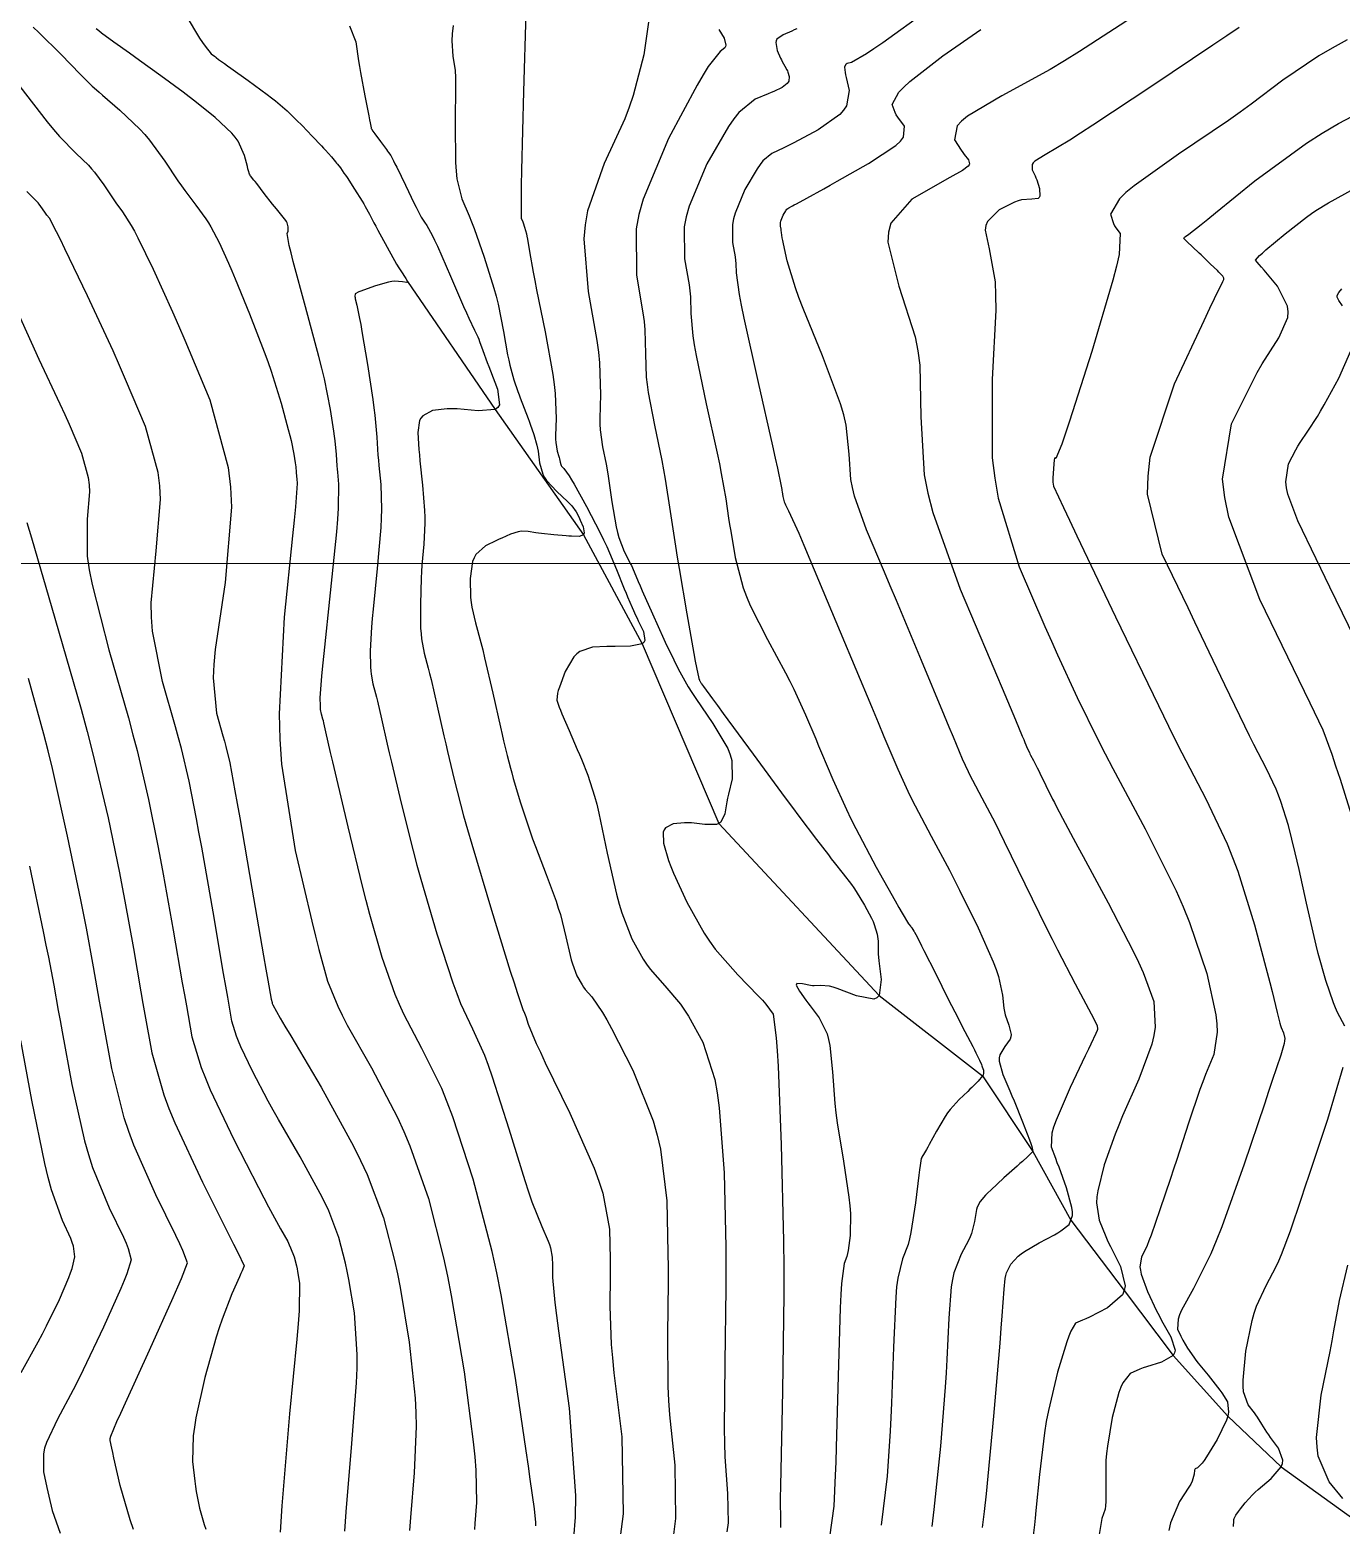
# Model space of a CAD drawing. Header units: metres. Extents: x 837117 to 838477, y 1189012 to 1191015.
# Drawn here: x 838121.6 to 838221.9, y 1189540.3 to 1189654.7 of the extents above; entities that cross this region are included whole.
import ezdxf

# ---------------------------------------------------------------- set-up
doc = ezdxf.new("R2010")
doc.units = ezdxf.units.M
doc.header["$LTSCALE"] = 0.3
doc.layers.add('COORD', color=7, linetype='Continuous', lineweight=20)
doc.layers.add('DRENAJE', color=5, linetype='Continuous', lineweight=25)
doc.layers.add('COTAS 10', color=1, linetype='Continuous')
doc.layers.add('COTAS INT', color=252, linetype='Continuous')

msp = doc.modelspace()

# ---------------------------------------------------------------- linework, layer by layer
at = {"layer": 'COORD'}
msp.add_line((837476.514, 1189613.872), (838476.514, 1189613.872), dxfattribs=at)
at = {"layer": 'COTAS 10'}
for points, elevation in [([(838206.394, 1189655.937), (838201.918, 1189653.037), (838200.769, 1189652.334), (838199.659, 1189651.675), (838195.977, 1189649.655), (838193.335, 1189648.081), (838192.881, 1189647.703), (838192.547, 1189647.35), (838192.344, 1189646.283), (838192.862, 1189645.498), (838192.983, 1189645.323), (838193.094, 1189645.167), (838193.413, 1189644.754), (838193.499, 1189644.45), (838193.463, 1189644.363), (838193.401, 1189644.273), (838192.96, 1189643.938), (838191.995, 1189643.391), (838189.092, 1189641.748), (838187.467, 1189639.893), (838187.297, 1189639.208), (838187.249, 1189638.449), (838188.087, 1189635.085), (838189.336, 1189631.21), (838189.547, 1189630.128), (838189.699, 1189629.042), (838189.758, 1189625.085), (838190.026, 1189620.638), (838190.309, 1189619.243), (838190.683, 1189617.776), (838192.786, 1189611.886), (838195.074, 1189606.487), (838195.564, 1189605.33), (838195.991, 1189604.319), (838197.014, 1189601.886), (838197.531, 1189600.649), (838197.639, 1189600.391), (838197.731, 1189600.169), (838197.938, 1189599.676), (838198.07, 1189599.387), (838198.116, 1189599.294), (838198.166, 1189599.196), (838198.378, 1189598.797), (838198.671, 1189598.237), (838198.771, 1189598.038), (838198.88, 1189597.82), (838199.341, 1189596.872), (838199.849, 1189595.835), (838199.987, 1189595.561), (838200.124, 1189595.292), (838200.608, 1189594.368), (838201.433, 1189592.836), (838201.785, 1189592.184), (838202.19, 1189591.433), (838204.1, 1189587.897), (838206.008, 1189584.197), (838206.413, 1189583.342), (838206.764, 1189582.56), (838207.582, 1189580.35), (838207.692, 1189578.383), (838207.595, 1189577.754), (838207.443, 1189577.09), (838206.438, 1189574.389), (838205.202, 1189571.599), (838204.905, 1189570.878), (838204.627, 1189570.181), (838203.788, 1189567.848), (838203.298, 1189565.866), (838203.24, 1189565.39), (838203.216, 1189564.945), (838203.412, 1189563.599), (838203.914, 1189562.362), (838204.084, 1189561.985), (838204.266, 1189561.594), (838205.034, 1189560.057), (838205.401, 1189558.579), (838205.33, 1189558.224), (838205.185, 1189557.893), (838204.04, 1189556.894), (838202.674, 1189556.201), (838202.39, 1189556.063), (838202.147, 1189555.948), (838201.61, 1189555.727), (838201.235, 1189555.11), (838201.093, 1189554.746), (838200.936, 1189554.298), (838200.233, 1189551.98), (838199.527, 1189549.037), (838199.368, 1189548.195), (838199.224, 1189547.342), (838198.834, 1189544.16), (838198.578, 1189541.397), (838198.518, 1189540.807), (838198.463, 1189540.293), (838198.303, 1189539.069)], 1910), ([(838160.322, 1189540.234), (838160.317, 1189540.474), (838160.215, 1189541.523), (838159.89, 1189543.782), (838159.745, 1189544.785), (838159.575, 1189545.951), (838158.763, 1189551.523), (838157.677, 1189557.898), (838157.335, 1189559.57), (838156.974, 1189561.202), (838155.522, 1189566.759), (838153.966, 1189571.512), (838153.54, 1189572.638), (838153.117, 1189573.681), (838151.605, 1189576.759), (838150.226, 1189579.369), (838149.886, 1189580.118), (838149.565, 1189580.877), (838148.557, 1189583.711), (838147.617, 1189587.013), (838147.339, 1189588.067), (838147.052, 1189589.182), (838145.951, 1189593.711), (838144.99, 1189597.823), (838144.792, 1189598.674), (838144.623, 1189599.4), (838144.257, 1189600.985), (838144.1, 1189601.66), (838144.063, 1189601.813), (838144.028, 1189601.952), (838143.924, 1189602.33), (838143.857, 1189602.695), (838143.845, 1189602.824), (838143.836, 1189602.967), (838143.829, 1189603.586), (838143.957, 1189605.244), (838144.034, 1189606.041), (838144.128, 1189606.985), (838144.617, 1189611.617), (838145.084, 1189616.293), (838145.164, 1189617.265), (838145.223, 1189618.097), (838145.258, 1189619.936), (838145.166, 1189620.846), (838145.144, 1189621.092), (838145.124, 1189621.336), (838145.067, 1189622.195), (838144.971, 1189623.238), (838144.927, 1189623.598), (838144.875, 1189623.989), (838144.623, 1189625.655), (838144.146, 1189627.994), (838143.952, 1189628.809), (838143.73, 1189629.696), (838142.708, 1189633.501), (838141.762, 1189636.966), (838141.59, 1189637.638), (838141.456, 1189638.185), (838141.294, 1189639.125), (838141.362, 1189639.281), (838141.373, 1189639.334), (838141.381, 1189639.391), (838141.38, 1189639.635), (838141.291, 1189639.932), (838141.244, 1189640.023), (838141.186, 1189640.119), (838140.894, 1189640.496), (838140.47, 1189641), (838140.329, 1189641.174), (838140.178, 1189641.364), (838139.544, 1189642.179), (838138.968, 1189642.931), (838138.853, 1189643.081), (838138.756, 1189643.206), (838138.504, 1189643.531), (838138.472, 1189643.575), (838138.42, 1189643.651), (838138.332, 1189643.917), (838138.294, 1189644.058), (838138.25, 1189644.228), (838138.041, 1189645.084), (838137.546, 1189646.166), (838137.322, 1189646.478), (838137.06, 1189646.796), (838135.8, 1189647.99), (838134.244, 1189649.227), (838133.796, 1189649.571), (838133.34, 1189649.917), (838131.631, 1189651.176), (838130.008, 1189652.342), (838129.607, 1189652.63), (838129.226, 1189652.903), (838128.025, 1189653.76), (838127.091, 1189654.449), (838126.879, 1189654.615), (838126.688, 1189654.77)], 1890), ([(838168.939, 1189655.278), (838168.57, 1189652.782), (838167.768, 1189649.684), (838167.46, 1189648.791), (838167.114, 1189647.883), (838165.552, 1189644.476), (838164.265, 1189640.84), (838164.093, 1189639.787), (838164, 1189638.714), (838164.33, 1189634.671), (838164.988, 1189630.925), (838165.103, 1189630.038), (838165.189, 1189629.217), (838165.255, 1189626.795), (838165.206, 1189624.968), (838165.218, 1189624.521), (838165.243, 1189624.101), (838165.425, 1189622.796), (838165.69, 1189621.458), (838165.766, 1189621.016), (838165.843, 1189620.543), (838166.132, 1189618.576), (838166.456, 1189616.674), (838166.555, 1189616.241), (838166.659, 1189615.849), (838167.072, 1189614.773), (838167.457, 1189614.042), (838167.545, 1189613.867), (838167.624, 1189613.705), (838167.84, 1189613.217), (838168.153, 1189612.476), (838168.293, 1189612.154), (838168.456, 1189611.78), (838169.24, 1189610.007), (838170.108, 1189608.081), (838170.325, 1189607.611), (838170.532, 1189607.169), (838171.196, 1189605.798), (838171.969, 1189604.432), (838172.245, 1189603.991), (838172.548, 1189603.525), (838173.866, 1189601.615), (838175, 1189599.697), (838175.187, 1189599.224), (838175.32, 1189598.776), (838175.339, 1189597.371), (838175.045, 1189596.209), (838174.979, 1189595.915), (838174.92, 1189595.633), (838174.766, 1189594.714), (838174.466, 1189594.076), (838174.315, 1189593.971), (838174.135, 1189593.896), (838173.242, 1189593.885), (838172.214, 1189594.012), (838171.949, 1189594.024), (838171.692, 1189594.026), (838170.836, 1189593.951), (838170.232, 1189593.637), (838170.134, 1189593.488), (838170.066, 1189593.312), (838170.074, 1189592.454), (838170.472, 1189591.133), (838170.651, 1189590.666), (838170.86, 1189590.155), (838171.864, 1189587.942), (838173.194, 1189585.567), (838173.608, 1189584.953), (838174.043, 1189584.359), (838175.781, 1189582.374), (838177.33, 1189580.785), (838177.646, 1189580.44), (838177.913, 1189580.137), (838178.47, 1189579.386), (838178.71, 1189577.561), (838178.778, 1189576.58), (838178.846, 1189575.392), (838179.097, 1189569.386), (838179.265, 1189562.021), (838179.282, 1189559.977), (838179.285, 1189557.931), (838179.189, 1189550.522), (838179.054, 1189544.472), (838179.033, 1189543.283), (838179.019, 1189542.304), (838179.03, 1189540.522), (838179.037, 1189540.085)], 1900), ([(838222.026, 1189633.585), (838221.746, 1189633.986), (838221.613, 1189634.233), (838221.606, 1189634.3), (838221.612, 1189634.366), (838221.744, 1189634.603), (838221.981, 1189634.88)], 1920), ([(838223.445, 1189607.117), (838221.062, 1189612.042), (838220.012, 1189614.21), (838218.607, 1189617.117), (838217.835, 1189619.159), (838217.734, 1189619.648), (838217.682, 1189620.104), (838217.903, 1189621.475), (838218.456, 1189622.565), (838218.614, 1189622.843), (838218.774, 1189623.111), (838219.366, 1189623.995), (838220.1, 1189625.114), (838220.349, 1189625.53), (838220.618, 1189625.992), (838221.755, 1189628.045), (838222.671, 1189630.139)], 1920), ([(838121.389, 1189617.01), (838121.729, 1189615.816), (838123.535, 1189609.674), (838125.532, 1189602.721), (838125.992, 1189601.016), (838126.413, 1189599.407), (838127.599, 1189594.39), (838128.458, 1189590.183), (838128.673, 1189589.085), (838128.878, 1189588.015), (838129.534, 1189584.39), (838130.111, 1189581.076), (838130.266, 1189580.203), (838130.418, 1189579.348), (838130.953, 1189576.42), (838131.862, 1189573.198), (838132.25, 1189572.157), (838132.698, 1189571.052), (838134.811, 1189566.528), (838136.82, 1189562.535), (838137.203, 1189561.766), (838137.51, 1189561.143), (838137.995, 1189560.108), (838137.849, 1189559.731), (838137.759, 1189559.523), (838137.647, 1189559.271), (838137.066, 1189557.986), (838136.312, 1189556.043), (838136.091, 1189555.376), (838135.865, 1189554.653), (838135.007, 1189551.576), (838134.317, 1189548.497), (838134.198, 1189547.773), (838134.11, 1189547.105), (838134.051, 1189545.153), (838134.223, 1189543.636), (838134.28, 1189543.242), (838134.341, 1189542.858), (838134.6, 1189541.563), (838134.955, 1189540.318), (838135.079, 1189539.966)], 1880)]:
    msp.add_lwpolyline(points, dxfattribs=dict(at, elevation=elevation))
at = {"layer": 'COTAS INT'}
for points, elevation in [([(838133.559, 1189655.766), (838134.6, 1189654.065), (838134.823, 1189653.723), (838135.018, 1189653.437), (838135.484, 1189652.869), (838135.742, 1189652.681), (838135.805, 1189652.633), (838135.865, 1189652.587), (838136.052, 1189652.44), (838136.5, 1189652.109), (838136.725, 1189651.947), (838136.993, 1189651.756), (838138.323, 1189650.811), (838139.76, 1189649.761), (838140.096, 1189649.502), (838140.404, 1189649.258), (838141.292, 1189648.49), (838142.02, 1189647.784), (838142.436, 1189647.368), (838143.212, 1189646.572), (838143.919, 1189645.827), (838144.084, 1189645.648), (838144.237, 1189645.482), (838144.68, 1189644.981), (838145.004, 1189644.595), (838145.081, 1189644.5), (838145.153, 1189644.411), (838145.367, 1189644.135), (838145.642, 1189643.739), (838145.752, 1189643.575), (838145.876, 1189643.387), (838146.446, 1189642.511), (838147.025, 1189641.591), (838147.155, 1189641.376), (838147.272, 1189641.177), (838147.583, 1189640.6), (838147.929, 1189639.927), (838148.067, 1189639.667), (838148.223, 1189639.375), (838148.941, 1189638.057), (838149.67, 1189636.763), (838149.833, 1189636.487), (838149.979, 1189636.247), (838150.367, 1189635.676), (838150.497, 1189635.431), (838150.481, 1189635.396), (838150.441, 1189635.376), (838150.111, 1189635.422), (838149.504, 1189635.46), (838149.291, 1189635.434), (838149.057, 1189635.392), (838148.051, 1189635.109), (838147.124, 1189634.778), (838146.941, 1189634.706), (838146.79, 1189634.642), (838146.508, 1189634.484), (838146.48, 1189634.291), (838146.488, 1189634.207), (838146.503, 1189634.108), (838146.614, 1189633.639), (838146.835, 1189632.603), (838146.919, 1189632.147), (838147.013, 1189631.617), (838147.434, 1189629.093), (838147.839, 1189626.413), (838147.922, 1189625.785), (838147.994, 1189625.207), (838148.148, 1189623.529), (838148.239, 1189622.148), (838148.271, 1189621.756), (838148.306, 1189621.36), (838148.454, 1189619.898), (838148.514, 1189618.008), (838148.492, 1189617.342), (838148.454, 1189616.616), (838148.178, 1189613.479), (838147.865, 1189610.359), (838147.803, 1189609.643), (838147.752, 1189608.991), (838147.657, 1189607.172), (838147.672, 1189605.934), (838147.689, 1189605.649), (838147.713, 1189605.389), (838147.848, 1189604.66), (838148.056, 1189603.904), (838148.126, 1189603.626), (838148.201, 1189603.32), (838148.515, 1189601.969), (838148.955, 1189600.043), (838149.109, 1189599.374), (838149.278, 1189598.646), (838150.006, 1189595.526), (838150.924, 1189591.861), (838151.213, 1189590.789), (838151.517, 1189589.693), (838152.742, 1189585.526), (838153.964, 1189581.777), (838154.267, 1189580.944), (838154.555, 1189580.199), (838155.465, 1189578.249), (838156.384, 1189576.241), (838156.677, 1189575.46), (838156.988, 1189574.581), (838158.249, 1189570.594), (838159.471, 1189566.635), (838159.756, 1189565.774), (838160.018, 1189565.014), (838160.775, 1189563.12), (838161.267, 1189562.012), (838161.363, 1189561.749), (838161.441, 1189561.504), (838161.577, 1189560.775), (838161.591, 1189560.167), (838161.592, 1189559.998), (838161.592, 1189559.829), (838161.584, 1189559.217), (838161.772, 1189557.311), (838161.895, 1189556.326), (838162.049, 1189555.143), (838162.865, 1189549.217), (838163.364, 1189542.538), (838163.319, 1189540.879), (838163.194, 1189539.302)], 1892), ([(838159.548, 1189655.992), (838159.38, 1189649.986), (838159.225, 1189643.956), (838159.201, 1189642.793), (838159.187, 1189641.848), (838159.205, 1189640.265), (838159.289, 1189640.07), (838159.316, 1189640.001), (838159.344, 1189639.925), (838159.46, 1189639.599), (838159.595, 1189639.091), (838159.635, 1189638.9), (838159.676, 1189638.688), (838159.837, 1189637.744), (838160.122, 1189636.142), (838160.241, 1189635.515), (838160.378, 1189634.81), (838161.022, 1189631.6), (838161.614, 1189628.312), (838161.719, 1189627.557), (838161.798, 1189626.869), (838161.872, 1189624.946), (838161.828, 1189623.663), (838161.833, 1189623.379), (838161.845, 1189623.126), (838161.95, 1189622.468), (838162.077, 1189622.06), (838162.103, 1189621.965), (838162.125, 1189621.877), (838162.169, 1189621.625), (838162.225, 1189621.424), (838162.255, 1189621.369), (838162.291, 1189621.315), (838162.47, 1189621.121), (838162.868, 1189620.558), (838163.042, 1189620.271), (838163.243, 1189619.927), (838164.198, 1189618.213), (838165.24, 1189616.205), (838165.496, 1189615.677), (838165.738, 1189615.161), (838166.496, 1189613.396), (838167.082, 1189611.926), (838167.216, 1189611.596), (838167.337, 1189611.298), (838167.675, 1189610.502), (838167.967, 1189609.866), (838168.06, 1189609.671), (838168.158, 1189609.466), (838168.557, 1189608.657), (838168.668, 1189607.959), (838168.585, 1189607.825), (838168.452, 1189607.716), (838167.561, 1189607.539), (838166.376, 1189607.518), (838166.059, 1189607.509), (838165.746, 1189607.498), (838164.654, 1189607.446), (838163.688, 1189607.122), (838163.454, 1189606.941), (838163.235, 1189606.719), (838162.566, 1189605.586), (838162.118, 1189604.405), (838162.039, 1189604.153), (838161.979, 1189603.933), (838161.924, 1189603.411), (838162.111, 1189602.864), (838162.203, 1189602.63), (838162.314, 1189602.358), (838162.862, 1189601.077), (838163.486, 1189599.632), (838163.646, 1189599.257), (838163.799, 1189598.894), (838164.304, 1189597.672), (838164.815, 1189596.057), (838164.972, 1189595.445), (838165.136, 1189594.761), (838165.787, 1189591.698), (838166.498, 1189588.545), (838166.701, 1189587.804), (838166.906, 1189587.12), (838167.664, 1189585.13), (838168.523, 1189583.596), (838168.791, 1189583.2), (838169.072, 1189582.816), (838170.195, 1189581.534), (838171.375, 1189580.144), (838171.692, 1189579.692), (838172.005, 1189579.211), (838173.102, 1189577.234), (838174, 1189574.382), (838174.188, 1189573.35), (838174.35, 1189572.214), (838174.717, 1189567.234), (838174.847, 1189561.558), (838174.859, 1189559.982), (838174.862, 1189558.405), (838174.788, 1189552.696), (838174.733, 1189547.682), (838174.748, 1189546.543), (838174.777, 1189545.513), (838174.989, 1189542.696), (838175.024, 1189540.439), (838174.941, 1189539.762)], 1898), ([(838190.266, 1189656.151), (838186.868, 1189653.712), (838186.183, 1189653.241), (838185.611, 1189652.858), (838184.47, 1189652.21), (838184.134, 1189652.111), (838184.069, 1189652.074), (838184.015, 1189652.032), (838183.924, 1189651.846), (838183.97, 1189651.442), (838184.003, 1189651.263), (838184.046, 1189651.054), (838184.275, 1189650.058), (838184.087, 1189648.873), (838183.866, 1189648.546), (838183.573, 1189648.219), (838181.903, 1189647.041), (838180.057, 1189646.049), (838179.652, 1189645.84), (838179.292, 1189645.659), (838178.377, 1189645.241), (838177.687, 1189644.674), (838177.469, 1189644.399), (838177.24, 1189644.073), (838176.318, 1189642.471), (838175.565, 1189640.673), (838175.443, 1189640.224), (838175.358, 1189639.795), (838175.365, 1189638.424), (838175.56, 1189637.316), (838175.594, 1189637.053), (838175.619, 1189636.811), (838175.639, 1189636.094), (838175.874, 1189634.45), (838176.036, 1189633.623), (838176.239, 1189632.633), (838177.32, 1189627.715), (838178.414, 1189622.867), (838178.626, 1189621.922), (838178.797, 1189621.148), (838179.088, 1189619.791), (838179.127, 1189619.526), (838179.141, 1189619.442), (838179.155, 1189619.353), (838179.216, 1189618.994), (838179.325, 1189618.586), (838179.369, 1189618.467), (838179.419, 1189618.345), (838179.652, 1189617.883), (838180.424, 1189616.173), (838180.814, 1189615.264), (838181.28, 1189614.167), (838183.603, 1189608.635), (838185.993, 1189602.907), (838186.503, 1189601.687), (838186.947, 1189600.626), (838187.999, 1189598.114), (838188.771, 1189596.431), (838189.037, 1189595.892), (838189.327, 1189595.322), (838190.564, 1189593), (838191.958, 1189590.385), (838192.347, 1189589.63), (838192.737, 1189588.862), (838194.157, 1189585.978), (838195.311, 1189583.382), (838195.533, 1189582.796), (838195.714, 1189582.266), (838196.017, 1189580.833), (838196.11, 1189579.835), (838196.159, 1189579.581), (838196.218, 1189579.336), (838196.512, 1189578.529), (838196.682, 1189577.827), (838196.662, 1189577.647), (838196.613, 1189577.474), (838196.194, 1189576.901), (838195.801, 1189576.251), (838195.768, 1189576.03), (838195.768, 1189575.789), (838196.043, 1189574.771), (838196.572, 1189573.521), (838196.731, 1189573.135), (838196.897, 1189572.733), (838197.545, 1189571.136), (838198.084, 1189569.747), (838198.18, 1189569.476), (838198.254, 1189569.254), (838198.332, 1189568.86), (838198.231, 1189568.759), (838198.193, 1189568.722), (838198.149, 1189568.68), (838197.954, 1189568.495), (838197.537, 1189568.112), (838197.354, 1189567.946), (838197.141, 1189567.753), (838196.13, 1189566.841), (838195.117, 1189565.905), (838194.904, 1189565.697), (838194.719, 1189565.513), (838194.295, 1189565.033), (838194.086, 1189564.597), (838194.037, 1189564.44), (838193.992, 1189564.267), (838193.862, 1189563.51), (838193.645, 1189562.602), (838193.544, 1189562.334), (838193.427, 1189562.058), (838192.856, 1189561.001), (838192.293, 1189559.579), (838192.18, 1189559.073), (838192.086, 1189558.519), (838191.902, 1189556.11), (838191.766, 1189552.95), (838191.703, 1189551.921), (838191.628, 1189550.826), (838191.265, 1189546.315), (838190.762, 1189541.473), (838190.598, 1189540.168)], 1906), ([(838121.867, 1189654.894), (838122.298, 1189654.491), (838123.998, 1189652.808), (838125.465, 1189651.306), (838125.748, 1189651.017), (838125.978, 1189650.783), (838126.367, 1189650.395), (838126.719, 1189650.095), (838126.927, 1189649.917), (838127.182, 1189649.697), (838128.501, 1189648.557), (838130.02, 1189647.101), (838130.4, 1189646.682), (838130.764, 1189646.255), (838131.933, 1189644.656), (838132.942, 1189643.137), (838133.203, 1189642.761), (838133.458, 1189642.404), (838134.314, 1189641.277), (838135.078, 1189640.231), (838135.275, 1189639.925), (838135.464, 1189639.612), (838136.094, 1189638.422), (838136.808, 1189636.833), (838137.051, 1189636.268), (838137.313, 1189635.649), (838138.422, 1189632.964), (838139.543, 1189630.066), (838139.813, 1189629.313), (838140.066, 1189628.581), (838140.831, 1189626.118), (838141.377, 1189624.107), (838141.492, 1189623.66), (838141.59, 1189623.261), (838141.813, 1189622.217), (838141.912, 1189621.564), (838141.932, 1189621.411), (838141.949, 1189621.27), (838141.987, 1189620.861), (838142.009, 1189620.524), (838142.025, 1189620.332), (838142.062, 1189619.975), (838141.932, 1189618.187), (838141.836, 1189617.188), (838141.714, 1189615.971), (838141.057, 1189609.756), (838140.682, 1189602.369), (838140.738, 1189600.413), (838140.864, 1189598.496), (838141.897, 1189591.897), (838143.18, 1189586.502), (838143.464, 1189585.345), (838143.717, 1189584.334), (838144.373, 1189581.897), (838145.166, 1189579.977), (838145.506, 1189579.291), (838145.897, 1189578.539), (838147.745, 1189575.268), (838149.743, 1189571.48), (838150.229, 1189570.402), (838150.687, 1189569.312), (838152.099, 1189565.268), (838153.262, 1189560.724), (838153.563, 1189559.318), (838153.854, 1189557.847), (838154.829, 1189552.002), (838155.531, 1189546.658), (838155.651, 1189545.503), (838155.738, 1189544.49), (838155.782, 1189542.002), (838155.644, 1189540.398), (838155.616, 1189539.94)], 1888), ([(838146.054, 1189654.998), (838146.56, 1189653.79), (838146.748, 1189652.335), (838146.817, 1189651.894), (838146.894, 1189651.436), (838147.233, 1189649.643), (838147.544, 1189648.109), (838147.603, 1189647.815), (838147.65, 1189647.577), (838147.724, 1189647.188), (838147.725, 1189647.163), (838147.726, 1189647.155), (838147.729, 1189647.147), (838147.742, 1189647.111), (838147.861, 1189646.939), (838147.929, 1189646.845), (838148.013, 1189646.73), (838148.445, 1189646.146), (838148.888, 1189645.548), (838148.979, 1189645.425), (838149.056, 1189645.32), (838149.217, 1189645.09), (838149.434, 1189644.673), (838149.545, 1189644.449), (838149.678, 1189644.179), (838150.345, 1189642.808), (838151.023, 1189641.413), (838151.163, 1189641.127), (838151.284, 1189640.883), (838151.548, 1189640.363), (838151.695, 1189640.121), (838151.742, 1189640.052), (838151.791, 1189639.982), (838151.989, 1189639.726), (838152.395, 1189638.973), (838152.575, 1189638.591), (838152.784, 1189638.134), (838153.785, 1189635.854), (838154.792, 1189633.535), (838155.006, 1189633.052), (838155.192, 1189632.639), (838155.628, 1189631.721), (838155.88, 1189631.199), (838155.95, 1189631.034), (838156.02, 1189630.861), (838156.272, 1189630.163), (838156.597, 1189629.251), (838156.712, 1189628.943), (838156.839, 1189628.611), (838157.386, 1189627.21), (838157.536, 1189626.005), (838157.412, 1189625.796), (838157.216, 1189625.641), (838155.909, 1189625.534), (838154.294, 1189625.687), (838153.904, 1189625.697), (838153.538, 1189625.692), (838152.424, 1189625.558), (838151.668, 1189625.162), (838151.529, 1189624.993), (838151.421, 1189624.797), (838151.282, 1189623.874), (838151.374, 1189622.594), (838151.412, 1189622.173), (838151.454, 1189621.723), (838151.651, 1189619.859), (838151.804, 1189617.918), (838151.819, 1189617.419), (838151.823, 1189616.938), (838151.739, 1189615.34), (838151.602, 1189613.733), (838151.573, 1189613.245), (838151.547, 1189612.739), (838151.486, 1189610.757), (838151.507, 1189608.901), (838151.534, 1189608.473), (838151.57, 1189608.084), (838151.772, 1189606.99), (838152.084, 1189605.855), (838152.189, 1189605.44), (838152.301, 1189604.98), (838152.772, 1189602.954), (838153.287, 1189600.686), (838153.427, 1189600.074), (838153.566, 1189599.469), (838154.06, 1189597.341), (838154.796, 1189594.541), (838155.088, 1189593.512), (838155.418, 1189592.373), (838156.927, 1189587.341), (838158.363, 1189582.678), (838158.648, 1189581.77), (838158.883, 1189581.029), (838159.325, 1189579.739), (838159.461, 1189579.44), (838159.505, 1189579.324), (838159.551, 1189579.193), (838159.739, 1189578.599), (838160.352, 1189577.136), (838160.667, 1189576.457), (838161.044, 1189575.659), (838162.928, 1189571.788), (838164.787, 1189567.603), (838165.149, 1189566.607), (838165.444, 1189565.682), (838165.957, 1189562.928), (838166.009, 1189560.631), (838166.015, 1189559.993), (838166.016, 1189559.355), (838165.985, 1189557.043), (838166.092, 1189554.101), (838166.179, 1189553.065), (838166.292, 1189551.933), (838166.906, 1189547.043), (838166.998, 1189541.146), (838166.781, 1189539.379)], 1894), ([(838153.983, 1189655.038), (838153.925, 1189654.399), (838153.892, 1189653.856), (838153.972, 1189652.692), (838154.145, 1189651.576), (838154.17, 1189651.063), (838154.184, 1189650.46), (838154.151, 1189647.547), (838154.169, 1189644.537), (838154.215, 1189643.875), (838154.279, 1189643.286), (838154.66, 1189641.777), (838155.225, 1189640.467), (838155.406, 1189640.005), (838155.597, 1189639.498), (838156.376, 1189637.309), (838157.117, 1189634.931), (838157.286, 1189634.307), (838157.438, 1189633.697), (838157.852, 1189631.617), (838158.161, 1189629.841), (838158.247, 1189629.422), (838158.333, 1189629.036), (838158.642, 1189627.905), (838158.951, 1189627.012), (838159.037, 1189626.776), (838159.122, 1189626.543), (838159.429, 1189625.743), (838159.728, 1189624.966), (838159.808, 1189624.749), (838159.887, 1189624.531), (838160.164, 1189623.734), (838160.395, 1189622.915), (838160.446, 1189622.682), (838160.491, 1189622.446), (838160.604, 1189621.573), (838160.853, 1189620.692), (838160.983, 1189620.452), (838161.14, 1189620.213), (838161.928, 1189619.36), (838162.739, 1189618.612), (838162.911, 1189618.438), (838163.06, 1189618.278), (838163.406, 1189617.822), (838163.607, 1189617.423), (838163.664, 1189617.3), (838163.722, 1189617.171), (838163.935, 1189616.658), (838164.02, 1189616.212), (838163.997, 1189616.126), (838163.953, 1189616.055), (838163.629, 1189615.933), (838163.053, 1189615.94), (838162.852, 1189615.951), (838162.632, 1189615.966), (838161.686, 1189616.051), (838160.74, 1189616.158), (838160.52, 1189616.187), (838160.318, 1189616.214), (838159.739, 1189616.309), (838159.251, 1189616.331), (838159.106, 1189616.314), (838158.957, 1189616.285), (838158.382, 1189616.097), (838157.722, 1189615.806), (838157.519, 1189615.713), (838157.306, 1189615.614), (838156.466, 1189615.212), (838155.739, 1189614.561), (838155.598, 1189614.306), (838155.483, 1189614.019), (838155.286, 1189612.708), (838155.333, 1189611.262), (838155.372, 1189610.889), (838155.422, 1189610.528), (838155.696, 1189609.32), (838156.113, 1189607.807), (838156.252, 1189607.253), (838156.402, 1189606.64), (838157.029, 1189603.938), (838157.619, 1189601.328), (838157.744, 1189600.774), (838157.854, 1189600.291), (838158.115, 1189599.156), (838158.368, 1189598.201), (838158.474, 1189597.833), (838158.594, 1189597.42), (838159.156, 1189595.551), (838159.857, 1189593.394), (838160.066, 1189592.798), (838160.28, 1189592.202), (838161.107, 1189590.058), (838161.866, 1189588.024), (838162.038, 1189587.499), (838162.193, 1189586.99), (838162.616, 1189585.288), (838162.938, 1189583.863), (838163.029, 1189583.528), (838163.122, 1189583.219), (838163.465, 1189582.319), (838163.853, 1189581.626), (838163.974, 1189581.447), (838164.101, 1189581.273), (838164.609, 1189580.693), (838165.42, 1189579.502), (838165.738, 1189578.944), (838166.097, 1189578.285), (838167.733, 1189575.081), (838169.29, 1189571.203), (838169.598, 1189570.121), (838169.854, 1189569.035), (838170.337, 1189565.081), (838170.428, 1189561.094), (838170.437, 1189559.988), (838170.439, 1189558.88), (838170.387, 1189554.87), (838170.413, 1189550.892), (838170.464, 1189549.804), (838170.534, 1189548.723), (838170.947, 1189544.87), (838171.011, 1189540.792), (838170.861, 1189539.57)], 1896), ([(838174.32, 1189654.728), (838174.716, 1189654.066), (838174.847, 1189653.537), (838174.827, 1189653.419), (838174.784, 1189653.314), (838174.426, 1189653.037), (838173.506, 1189651.899), (838173.109, 1189651.251), (838172.649, 1189650.458), (838170.473, 1189646.393), (838168.525, 1189641.741), (838168.209, 1189640.579), (838167.99, 1189639.471), (838168.008, 1189635.922), (838168.512, 1189633.055), (838168.6, 1189632.376), (838168.666, 1189631.748), (838168.717, 1189629.895), (838168.762, 1189628.129), (838168.824, 1189627.555), (838168.908, 1189626.945), (838169.39, 1189624.436), (838169.955, 1189621.753), (838170.091, 1189621.034), (838170.219, 1189620.325), (838170.605, 1189617.847), (838170.998, 1189615.177), (838171.129, 1189614.347), (838171.271, 1189613.477), (838171.862, 1189610.006), (838172.402, 1189606.98), (838172.511, 1189606.39), (838172.601, 1189605.907), (838172.781, 1189605.062), (838172.837, 1189604.937), (838172.85, 1189604.909), (838172.861, 1189604.884), (838172.892, 1189604.819), (838172.945, 1189604.734), (838172.97, 1189604.697), (838173, 1189604.653), (838173.147, 1189604.446), (838173.837, 1189603.501), (838174.209, 1189602.993), (838174.661, 1189602.377), (838176.947, 1189599.26), (838179.392, 1189595.939), (838179.943, 1189595.194), (838180.44, 1189594.525), (838181.78, 1189592.741), (838182.694, 1189591.555), (838182.922, 1189591.263), (838183.139, 1189590.987), (838183.833, 1189590.122), (838184.461, 1189589.291), (838184.637, 1189589.037), (838184.814, 1189588.772), (838185.459, 1189587.728), (838186.003, 1189586.709), (838186.115, 1189586.46), (838186.211, 1189586.225), (838186.42, 1189585.496), (838186.495, 1189584.949), (838186.505, 1189584.829), (838186.512, 1189584.723), (838186.501, 1189584.455), (838186.514, 1189583.975), (838186.536, 1189583.736), (838186.566, 1189583.45), (838186.737, 1189582.033), (838186.582, 1189580.795), (838186.405, 1189580.621), (838186.17, 1189580.521), (838184.84, 1189580.772), (838183.38, 1189581.34), (838183.064, 1189581.44), (838182.785, 1189581.515), (838182.098, 1189581.579), (838181.619, 1189581.537), (838181.473, 1189581.546), (838181.321, 1189581.563), (838180.722, 1189581.697), (838180.296, 1189581.728), (838180.253, 1189581.68), (838180.242, 1189581.607), (838180.475, 1189581.142), (838180.977, 1189580.448), (838181.137, 1189580.231), (838181.305, 1189580.003), (838181.985, 1189579.091), (838182.593, 1189577.861), (838182.714, 1189577.432), (838182.816, 1189576.966), (838183.017, 1189574.962), (838183.186, 1189572.543), (838183.267, 1189571.814), (838183.364, 1189571.059), (838183.841, 1189568.12), (838184.272, 1189565.36), (838184.34, 1189564.718), (838184.386, 1189564.128), (838184.369, 1189562.442), (838184.198, 1189561.299), (838184.147, 1189561.052), (838184.096, 1189560.835), (838183.897, 1189560.304), (838183.701, 1189558.777), (838183.651, 1189557.933), (838183.603, 1189556.906), (838183.444, 1189551.677), (838183.302, 1189546.246), (838183.264, 1189545.093), (838183.227, 1189544.091), (838183.102, 1189541.739), (838182.779, 1189539.363)], 1902), ([(838180.286, 1189654.772), (838180.092, 1189654.689), (838179.9, 1189654.607), (838179.231, 1189654.328), (838178.764, 1189653.98), (838178.7, 1189653.856), (838178.665, 1189653.719), (838178.774, 1189653.122), (838179.045, 1189652.526), (838179.111, 1189652.39), (838179.174, 1189652.266), (838179.368, 1189651.921), (838179.523, 1189651.638), (838179.56, 1189651.553), (838179.594, 1189651.464), (838179.699, 1189651.12), (838179.669, 1189650.772), (838179.62, 1189650.681), (838179.552, 1189650.593), (838179.156, 1189650.295), (838178.526, 1189649.986), (838178.311, 1189649.891), (838178.078, 1189649.792), (838177.089, 1189649.4), (838175.851, 1189648.383), (838175.461, 1189647.89), (838175.05, 1189647.306), (838173.395, 1189644.432), (838172.045, 1189641.207), (838171.826, 1189640.401), (838171.674, 1189639.633), (838171.687, 1189637.173), (838172.036, 1189635.185), (838172.097, 1189634.715), (838172.143, 1189634.279), (838172.178, 1189632.994), (838172.318, 1189631.289), (838172.43, 1189630.589), (838172.573, 1189629.789), (838173.355, 1189626.076), (838174.185, 1189622.31), (838174.358, 1189621.478), (838174.508, 1189620.737), (838174.847, 1189618.819), (838175.068, 1189617.323), (838175.143, 1189616.848), (838175.225, 1189616.346), (838175.572, 1189614.314), (838176.186, 1189612.009), (838176.435, 1189611.336), (838176.719, 1189610.648), (838178.034, 1189608.035), (838179.418, 1189605.503), (838179.747, 1189604.866), (838180.052, 1189604.256), (838180.954, 1189602.286), (838181.726, 1189600.437), (838181.95, 1189599.905), (838182.177, 1189599.363), (838183.03, 1189597.333), (838184.076, 1189595.035), (838184.425, 1189594.324), (838184.799, 1189593.582), (838186.364, 1189590.633), (838187.796, 1189588.046), (838188.086, 1189587.531), (838188.33, 1189587.104), (838188.829, 1189586.29), (838189.001, 1189586.075), (838189.038, 1189586.025), (838189.072, 1189585.98), (838189.159, 1189585.85), (838189.229, 1189585.729), (838189.253, 1189585.689), (838189.278, 1189585.646), (838189.383, 1189585.467), (838189.683, 1189584.892), (838189.831, 1189584.599), (838190.007, 1189584.248), (838190.879, 1189582.501), (838191.869, 1189580.527), (838192.119, 1189580.034), (838192.359, 1189579.565), (838193.139, 1189578.061), (838193.745, 1189576.901), (838193.874, 1189576.647), (838193.987, 1189576.423), (838194.256, 1189575.858), (838194.403, 1189575.513), (838194.438, 1189575.429), (838194.472, 1189575.348), (838194.575, 1189575.096), (838194.566, 1189574.832), (838194.528, 1189574.744), (838194.475, 1189574.65), (838194.157, 1189574.256), (838193.681, 1189573.776), (838193.529, 1189573.626), (838193.367, 1189573.47), (838192.709, 1189572.846), (838192.005, 1189572.068), (838191.815, 1189571.814), (838191.626, 1189571.544), (838190.96, 1189570.43), (838190.411, 1189569.411), (838190.296, 1189569.2), (838190.197, 1189569.02), (838189.975, 1189568.63), (838189.876, 1189568.471), (838189.855, 1189568.438), (838189.836, 1189568.409), (838189.792, 1189568.342), (838189.708, 1189567.796), (838189.665, 1189567.465), (838189.613, 1189567.057), (838189.352, 1189564.933), (838189.009, 1189562.675), (838188.905, 1189562.182), (838188.797, 1189561.747), (838188.376, 1189560.652), (838187.997, 1189559.178), (838187.916, 1189558.503), (838187.845, 1189557.712), (838187.673, 1189553.894), (838187.534, 1189549.598), (838187.483, 1189548.507), (838187.428, 1189547.459), (838187.184, 1189544.027), (838186.743, 1189540.264)], 1904), ([(838194.489, 1189540.103), (838194.632, 1189541.329), (838194.78, 1189542.681), (838195.347, 1189548.603), (838195.828, 1189554.193), (838195.922, 1189555.336), (838195.999, 1189556.302), (838196.131, 1189558.327), (838196.223, 1189559.154), (838196.273, 1189559.365), (838196.334, 1189559.569), (838196.647, 1189560.239), (838197.216, 1189560.868), (838197.438, 1189561.045), (838197.69, 1189561.224), (838198.832, 1189561.88), (838199.991, 1189562.498), (838200.253, 1189562.652), (838200.488, 1189562.799), (838201.123, 1189563.271), (838201.374, 1189563.962), (838201.366, 1189564.248), (838201.326, 1189564.575), (838200.904, 1189566.095), (838200.339, 1189567.657), (838200.209, 1189568.011), (838200.09, 1189568.33), (838199.755, 1189569.196), (838199.82, 1189570.291), (838199.953, 1189570.755), (838200.137, 1189571.288), (838201.218, 1189573.793), (838202.377, 1189576.224), (838202.61, 1189576.711), (838202.804, 1189577.117), (838203.188, 1189577.909), (838203.285, 1189578.156), (838203.298, 1189578.217), (838203.306, 1189578.276), (838203.284, 1189578.462), (838202.991, 1189579.056), (838202.826, 1189579.371), (838202.626, 1189579.752), (838201.604, 1189581.669), (838200.249, 1189584.27), (838199.84, 1189585.081), (838199.415, 1189585.932), (838197.754, 1189589.334), (838196.181, 1189592.567), (838195.81, 1189593.311), (838195.469, 1189593.99), (838194.471, 1189595.898), (838193.746, 1189597.259), (838193.577, 1189597.593), (838193.421, 1189597.909), (838192.968, 1189598.895), (838192.264, 1189600.577), (838191.949, 1189601.332), (838191.581, 1189602.211), (838189.82, 1189606.432), (838187.898, 1189611.03), (838187.429, 1189612.148), (838186.988, 1189613.198), (838185.623, 1189616.432), (838184.698, 1189619.022), (838184.534, 1189619.667), (838184.409, 1189620.281), (838184.291, 1189622.236), (838184.063, 1189624.454), (838183.868, 1189625.233), (838183.617, 1189626.083), (838182.236, 1189629.748), (838180.758, 1189633.379), (838180.445, 1189634.207), (838180.175, 1189634.958), (838179.545, 1189637.031), (838179.26, 1189638.319), (838179.207, 1189638.576), (838179.164, 1189638.788), (838179.1, 1189639.194), (838179.096, 1189639.342), (838179.091, 1189639.392), (838179.084, 1189639.446), (838179.044, 1189639.675), (838179.042, 1189639.958), (838179.06, 1189640.046), (838179.085, 1189640.139), (838179.24, 1189640.51), (838179.431, 1189640.841), (838179.478, 1189640.908), (838179.523, 1189640.964), (838179.665, 1189641.081), (838179.953, 1189641.222), (838180.09, 1189641.294), (838180.251, 1189641.38), (838181.04, 1189641.808), (838182.343, 1189642.531), (838182.828, 1189642.804), (838183.367, 1189643.107), (838185.765, 1189644.462), (838187.86, 1189645.85), (838188.208, 1189646.174), (838188.455, 1189646.472), (838188.51, 1189647.331), (838188.001, 1189648.005), (838187.893, 1189648.187), (838187.798, 1189648.366), (838187.574, 1189648.993), (838188.089, 1189649.933), (838188.461, 1189650.31), (838188.931, 1189650.736), (838191.458, 1189652.696), (838194.362, 1189654.714)], 1908), ([(838214.122, 1189654.88), (838213.165, 1189654.241), (838212.107, 1189653.532), (838207.433, 1189650.393), (838202.936, 1189647.402), (838201.988, 1189646.786), (838201.17, 1189646.262), (838199.289, 1189645.136), (838198.502, 1189644.637), (838198.373, 1189644.509), (838198.283, 1189644.385), (838198.278, 1189643.973), (838198.515, 1189643.521), (838198.577, 1189643.371), (838198.637, 1189643.211), (838198.842, 1189642.546), (838198.87, 1189641.975), (838198.819, 1189641.875), (838198.742, 1189641.8), (838198.254, 1189641.738), (838197.475, 1189641.677), (838197.215, 1189641.602), (838196.935, 1189641.502), (838195.768, 1189640.934), (838194.863, 1189640.029), (838194.749, 1189639.717), (838194.695, 1189639.379), (838194.993, 1189637.934), (838195.446, 1189635.417), (838195.489, 1189634.402), (838195.496, 1189633.248), (838195.225, 1189627.934), (838195.235, 1189621.958), (838195.419, 1189620.386), (838195.683, 1189618.852), (838197.291, 1189613.611), (838199.261, 1189609.034), (838199.753, 1189607.917), (838200.221, 1189606.865), (838201.721, 1189603.611), (838203.337, 1189600.35), (838203.88, 1189599.294), (838204.465, 1189598.172), (838206.919, 1189593.566), (838209.301, 1189588.802), (838209.84, 1189587.58), (838210.327, 1189586.401), (838211.651, 1189582.492), (838212.33, 1189579.332), (838212.411, 1189578.624), (838212.445, 1189577.988), (838212.182, 1189576.296), (838211.541, 1189574.746), (838211.338, 1189574.2), (838211.122, 1189573.603), (838210.251, 1189571.027), (838209.34, 1189568.242), (838209.1, 1189567.514), (838208.865, 1189566.805), (838208.062, 1189564.4), (838207.379, 1189562.458), (838207.221, 1189562.04), (838207.075, 1189561.674), (838206.659, 1189560.788), (838206.527, 1189560.05), (838206.56, 1189559.778), (838206.624, 1189559.477), (838207.106, 1189558.143), (838207.794, 1189556.685), (838207.988, 1189556.305), (838208.183, 1189555.936), (838208.898, 1189554.69), (838209.229, 1189553.675), (838209.182, 1189553.451), (838209.075, 1189553.252), (838208.186, 1189552.741), (838207.039, 1189552.396), (838206.77, 1189552.302), (838206.521, 1189552.209), (838205.794, 1189551.879), (838205.223, 1189551.163), (838205.072, 1189550.827), (838204.924, 1189550.432), (838204.414, 1189548.505), (838204.04, 1189546.324), (838203.977, 1189545.768), (838203.931, 1189545.233), (838203.913, 1189543.472), (838203.924, 1189542.072), (838203.897, 1189541.764), (838203.858, 1189541.49), (838203.605, 1189540.789), (838203.368, 1189539.254)], 1912), ([(838222.387, 1189653.925), (838221.241, 1189653.299), (838220.211, 1189652.708), (838217.462, 1189650.858), (838215.029, 1189648.998), (838214.198, 1189648.401), (838213.298, 1189647.768), (838209.479, 1189645.187), (838206.088, 1189642.769), (838205.457, 1189642.24), (838204.961, 1189641.77), (838204.283, 1189640.58), (838204.515, 1189639.87), (838204.593, 1189639.703), (838204.677, 1189639.55), (838205.026, 1189639.107), (838204.928, 1189637.508), (838204.729, 1189636.626), (838204.456, 1189635.553), (838202.848, 1189630.092), (838201.151, 1189624.758), (838200.821, 1189623.764), (838200.552, 1189622.98), (838200.087, 1189621.896), (838200.018, 1189621.951), (838199.999, 1189621.885), (838199.979, 1189621.785), (838199.908, 1189621.129), (838199.865, 1189620.385), (838199.863, 1189620.228), (838199.865, 1189620.093), (838199.908, 1189619.784), (838200.681, 1189618.148), (838201.143, 1189617.176), (838201.712, 1189615.979), (838204.662, 1189609.784), (838207.942, 1189602.986), (838208.719, 1189601.409), (838209.439, 1189599.964), (838211.566, 1189595.851), (838213.205, 1189592.397), (838213.618, 1189591.368), (838214.013, 1189590.308), (838215.292, 1189586.216), (838216.265, 1189582.573), (838216.468, 1189581.796), (838216.642, 1189581.12), (838217.029, 1189579.511), (838217.226, 1189578.69), (838217.279, 1189578.51), (838217.332, 1189578.35), (838217.521, 1189577.943), (838217.601, 1189577.514), (838217.586, 1189577.341), (838217.554, 1189577.143), (838217.304, 1189576.231), (838216.657, 1189574.302), (838216.375, 1189573.463), (838216.049, 1189572.492), (838214.498, 1189567.886), (838212.785, 1189563.103), (838212.356, 1189562.022), (838211.947, 1189561.045), (838210.632, 1189558.395), (838209.72, 1189556.719), (838209.565, 1189556.358), (838209.452, 1189556.04), (838209.394, 1189555.263), (838209.646, 1189554.746), (838209.728, 1189554.592), (838209.815, 1189554.434), (838210.173, 1189553.825), (838210.651, 1189553.118), (838210.814, 1189552.897), (838210.99, 1189552.665), (838211.736, 1189551.741), (838212.472, 1189550.826), (838212.641, 1189550.6), (838212.796, 1189550.388), (838213.231, 1189549.72), (838213.316, 1189548.921), (838213.249, 1189548.625), (838213.144, 1189548.296), (838212.438, 1189546.839), (838211.623, 1189545.49), (838211.448, 1189545.231), (838211.296, 1189545.021), (838210.931, 1189544.671), (838210.759, 1189544.578), (838210.728, 1189544.529), (838210.704, 1189544.469), (838210.679, 1189544.171), (838210.521, 1189543.63), (838210.414, 1189543.418), (838210.28, 1189543.18), (838209.565, 1189542.092), (838208.864, 1189540.454), (838208.738, 1189539.868)], 1914), ([(838120.858, 1189650.351), (838122.944, 1189647.658), (838123.429, 1189647.069), (838123.874, 1189646.548), (838125.148, 1189645.23), (838126.088, 1189644.33), (838126.323, 1189644.072), (838126.547, 1189643.81), (838127.263, 1189642.834), (838127.876, 1189641.909), (838128.036, 1189641.68), (838128.191, 1189641.463), (838128.712, 1189640.777), (838129.37, 1189639.734), (838129.611, 1189639.291), (838129.878, 1189638.781), (838131.055, 1189636.385), (838132.533, 1189633.129), (838132.991, 1189632.077), (838133.469, 1189630.961), (838135.368, 1189626.385), (838136.789, 1189621.201), (838136.966, 1189619.701), (838137.049, 1189618.172), (838136.564, 1189612.418), (838135.792, 1189607.272), (838135.694, 1189606.128), (838135.645, 1189605.104), (838135.884, 1189602.418), (838136.383, 1189600.68), (838136.498, 1189600.254), (838136.603, 1189599.852), (838136.9, 1189598.597), (838137.301, 1189596.462), (838137.472, 1189595.504), (838137.669, 1189594.387), (838138.597, 1189589.028), (838139.493, 1189583.831), (838139.67, 1189582.816), (838139.815, 1189581.984), (838140.082, 1189580.512), (838140.137, 1189580.28), (838140.149, 1189580.23), (838140.16, 1189580.187), (838140.188, 1189580.082), (838140.767, 1189579.076), (838141.125, 1189578.465), (838141.568, 1189577.709), (838143.885, 1189573.778), (838146.369, 1189569.28), (838146.918, 1189568.167), (838147.408, 1189567.111), (838148.676, 1189563.778), (838149.511, 1189560.519), (838149.726, 1189559.511), (838149.935, 1189558.456), (838150.634, 1189554.265), (838151.091, 1189549.999), (838151.148, 1189548.897), (838151.174, 1189547.83), (838151.017, 1189544.265), (838150.723, 1189540.847), (838150.663, 1189539.873)], 1886), ([(838222.209, 1189578.456), (838221.643, 1189579.495), (838221.484, 1189579.858), (838221.325, 1189580.254), (838220.746, 1189581.956), (838220.165, 1189584.029), (838220.005, 1189584.659), (838219.846, 1189585.312), (838219.276, 1189587.874), (838218.718, 1189590.439), (838218.566, 1189591.095), (838218.416, 1189591.726), (838217.886, 1189593.81), (838217.312, 1189595.648), (838217.134, 1189596.124), (838216.949, 1189596.586), (838216.213, 1189598.137), (838215.244, 1189600.012), (838214.912, 1189600.679), (838214.553, 1189601.409), (838213.024, 1189604.579), (838211.249, 1189608.294), (838210.733, 1189609.368), (838210.207, 1189610.462), (838208.223, 1189614.579), (838207.119, 1189619.162), (838207.149, 1189620.55), (838207.324, 1189621.99), (838209.167, 1189627.622), (838211.435, 1189632.453), (838211.878, 1189633.388), (838212.241, 1189634.149), (838212.881, 1189635.444), (838212.949, 1189635.6), (838212.952, 1189635.642), (838212.947, 1189635.685), (838212.87, 1189635.836), (838212.651, 1189636.07), (838212.558, 1189636.165), (838212.45, 1189636.273), (838211.939, 1189636.77), (838211.357, 1189637.327), (838211.204, 1189637.472), (838211.054, 1189637.613), (838210.542, 1189638.09), (838210.145, 1189638.465), (838210.068, 1189638.541), (838210.006, 1189638.605), (838209.899, 1189638.738), (838209.946, 1189638.821), (838209.981, 1189638.854), (838210.025, 1189638.891), (838210.261, 1189639.06), (838211.218, 1189639.805), (838211.716, 1189640.206), (838212.315, 1189640.69), (838215.321, 1189643.142), (838219.278, 1189646.032), (838220.478, 1189646.793), (838221.723, 1189647.536), (838226.592, 1189650.079)], 1916), ([(838145.71, 1189539.806), (838145.801, 1189541.296), (838146.251, 1189546.527), (838146.611, 1189551.171), (838146.645, 1189552.291), (838146.652, 1189553.339), (838146.439, 1189556.527), (838146.016, 1189559.065), (838145.889, 1189559.704), (838145.759, 1189560.314), (838145.254, 1189562.288), (838144.476, 1189564.323), (838144.173, 1189564.973), (838143.832, 1189565.66), (838142.288, 1189568.452), (838140.639, 1189571.305), (838140.233, 1189572.03), (838139.849, 1189572.726), (838138.646, 1189575.008), (838137.76, 1189576.872), (838137.576, 1189577.306), (838137.419, 1189577.704), (838137.076, 1189578.843), (838136.751, 1189580.675), (838136.606, 1189581.51), (838136.437, 1189582.486), (838135.626, 1189587.195), (838134.757, 1189592.157), (838134.551, 1189593.292), (838134.361, 1189594.325), (838133.799, 1189597.195), (838133.206, 1189599.703), (838132.996, 1189600.508), (838132.766, 1189601.36), (838131.768, 1189604.837), (838131.006, 1189608.675), (838130.925, 1189609.755), (838130.901, 1189610.843), (838131.281, 1189614.837), (838131.61, 1189618.755), (838131.554, 1189619.796), (838131.434, 1189620.818), (838130.466, 1189624.348), (838128.94, 1189627.953), (838128.468, 1189629.022), (838127.975, 1189630.122), (838126.015, 1189634.348), (838124.292, 1189637.95), (838123.948, 1189638.656), (838123.662, 1189639.236), (838123.109, 1189640.277), (838122.923, 1189640.522), (838122.868, 1189640.6), (838122.811, 1189640.681), (838122.592, 1189641.011), (838122.337, 1189641.36), (838122.257, 1189641.453), (838122.173, 1189641.545), (838121.837, 1189641.867), (838121.383, 1189642.337)], 1884), ([(838223.417, 1189592.328), (838221.86, 1189597.33), (838221.527, 1189598.36), (838221.236, 1189599.235), (838220.538, 1189601.111), (838219.54, 1189603.174), (838215.704, 1189611.111), (838213.324, 1189617.407), (838213.014, 1189618.915), (838212.854, 1189620.321), (838213.535, 1189624.549), (838215.105, 1189627.723), (838215.505, 1189628.465), (838215.89, 1189629.148), (838217.158, 1189631.119), (838217.854, 1189632.689), (838217.878, 1189633.118), (838217.83, 1189633.546), (838217.049, 1189635.071), (838216.027, 1189636.299), (838215.827, 1189636.538), (838215.662, 1189636.734), (838215.367, 1189637.078), (838215.678, 1189637.422), (838215.897, 1189637.617), (838216.172, 1189637.857), (838217.644, 1189639.084), (838219.275, 1189640.368), (838219.65, 1189640.644), (838219.993, 1189640.884), (838220.958, 1189641.464), (838222.947, 1189642.548)], 1918), ([(838120.759, 1189632.899), (838122.312, 1189629.495), (838123.912, 1189626.072), (838124.28, 1189625.263), (838124.617, 1189624.515), (838125.564, 1189622.312), (838126.078, 1189620.435), (838126.142, 1189619.892), (838126.172, 1189619.338), (838125.997, 1189617.255), (838126.009, 1189614.414), (838126.157, 1189613.383), (838126.368, 1189612.245), (838127.651, 1189607.255), (838129.149, 1189602.041), (838129.494, 1189600.762), (838129.81, 1189599.555), (838130.699, 1189595.792), (838131.409, 1189592.254), (838131.612, 1189591.189), (838131.817, 1189590.086), (838132.58, 1189585.792), (838133.274, 1189581.781), (838133.436, 1189580.856), (838133.585, 1189580.011), (838134.015, 1189577.632), (838134.717, 1189575.299), (838135.038, 1189574.485), (838135.414, 1189573.597), (838137.228, 1189569.78), (838139.096, 1189566.12), (838139.506, 1189565.33), (838139.87, 1189564.638), (838140.797, 1189562.946), (838141.336, 1189561.973), (838141.454, 1189561.733), (838141.56, 1189561.507), (838141.831, 1189560.797), (838142.007, 1189560.11), (838142.053, 1189559.897), (838142.097, 1189559.674), (838142.244, 1189558.79), (838142.212, 1189556.68), (838142.143, 1189555.684), (838142.048, 1189554.511), (838141.486, 1189548.79), (838140.88, 1189541.746), (838140.757, 1189539.739)], 1882), ([(838129.549, 1189539.929), (838129.287, 1189540.676), (838128.532, 1189543.318), (838128.042, 1189545.425), (838127.948, 1189545.834), (838127.872, 1189546.167), (838127.747, 1189546.743), (838127.75, 1189546.844), (838127.754, 1189546.879), (838127.761, 1189546.917), (838127.797, 1189547.077), (838128.279, 1189548.195), (838128.566, 1189548.836), (838128.921, 1189549.621), (838130.757, 1189553.653), (838132.588, 1189557.703), (838132.939, 1189558.498), (838133.222, 1189559.152), (838133.683, 1189560.339), (838133.321, 1189561.299), (838133.085, 1189561.811), (838132.792, 1189562.429), (838131.245, 1189565.548), (838129.557, 1189569.349), (838129.175, 1189570.398), (838128.83, 1189571.444), (838127.892, 1189575.209), (838127.252, 1189578.684), (838127.095, 1189579.549), (838126.948, 1189580.371), (838126.488, 1189582.987), (838125.938, 1189585.944), (838125.734, 1189586.981), (838125.507, 1189588.113), (838124.498, 1189592.987), (838123.337, 1189598.182), (838123.013, 1189599.515), (838122.689, 1189600.802), (838121.511, 1189605.071)], 1878), ([(838121.585, 1189590.698), (838122.625, 1189585.713), (838122.842, 1189584.656), (838123.027, 1189583.737), (838123.442, 1189581.585), (838123.784, 1189579.666), (838123.925, 1189578.896), (838124.085, 1189578.021), (838124.83, 1189573.997), (838125.799, 1189569.691), (838126.1, 1189568.638), (838126.416, 1189567.646), (838127.679, 1189564.568), (838128.764, 1189562.322), (838128.968, 1189561.855), (838129.131, 1189561.455), (838129.37, 1189560.57), (838129.023, 1189559.509), (838128.816, 1189558.998), (838128.561, 1189558.393), (838127.237, 1189555.422), (838125.7, 1189552.163), (838125.311, 1189551.376), (838124.938, 1189550.638), (838123.72, 1189548.39), (838122.878, 1189546.602), (838122.741, 1189546.154), (838122.645, 1189545.726), (838122.649, 1189544.353), (838122.921, 1189543.144), (838122.995, 1189542.82), (838123.068, 1189542.5), (838123.326, 1189541.385), (838123.938, 1189539.668)], 1876), ([(838120.936, 1189551.955), (838122.255, 1189554.307), (838122.582, 1189554.922), (838122.893, 1189555.52), (838123.879, 1189557.547), (838124.594, 1189559.215), (838124.734, 1189559.587), (838124.85, 1189559.921), (838125.058, 1189560.802), (838124.941, 1189561.611), (838124.851, 1189561.899), (838124.736, 1189562.215), (838124.113, 1189563.588), (838123.276, 1189565.943), (838123.025, 1189566.879), (838122.767, 1189567.938), (838121.769, 1189572.786), (838120.919, 1189577.357)], 1874), ([(838213.689, 1189540.173), (838213.707, 1189540.595), (838213.724, 1189540.694), (838213.745, 1189540.785), (838213.863, 1189541.048), (838214.066, 1189541.322), (838214.14, 1189541.42), (838214.223, 1189541.527), (838214.588, 1189541.994), (838215.146, 1189542.598), (838215.349, 1189542.792), (838215.574, 1189542.997), (838216.566, 1189543.835), (838217.341, 1189544.746), (838217.43, 1189544.998), (838217.464, 1189545.249), (838217.134, 1189546.154), (838216.522, 1189546.984), (838216.379, 1189547.189), (838216.246, 1189547.383), (838215.864, 1189547.991), (838215.513, 1189548.544), (838215.401, 1189548.704), (838215.282, 1189548.866), (838214.801, 1189549.474), (838214.458, 1189550.485), (838214.427, 1189550.901), (838214.423, 1189551.376), (838214.64, 1189553.585), (838215.118, 1189555.934), (838215.278, 1189556.498), (838215.452, 1189557.024), (838216.18, 1189558.61), (838216.959, 1189560.067), (838217.164, 1189560.512), (838217.364, 1189560.975), (838218.048, 1189562.798), (838218.883, 1189565.288), (838219.179, 1189566.172), (838219.503, 1189567.14), (838220.904, 1189571.338), (838222.068, 1189575.318)], 1916), ([(838222.038, 1189542.307), (838221.016, 1189543.591), (838220.174, 1189545.541), (838220.078, 1189546.229), (838220.041, 1189546.98), (838220.404, 1189550.228), (838221.073, 1189553.565), (838221.229, 1189554.374), (838221.373, 1189555.132), (838221.788, 1189557.454), (838222.433, 1189560.156)], 1918)]:
    msp.add_lwpolyline(points, dxfattribs=dict(at, elevation=elevation))
at = {"layer": 'DRENAJE'}
for p, q in [((838150.497, 1189635.431), (838157.216, 1189625.641)), ((838157.216, 1189625.641), (838163.953, 1189616.055)), ((838163.953, 1189616.055), (838168.452, 1189607.716)), ((838168.452, 1189607.716), (838174.315, 1189593.971)), ((838174.315, 1189593.971), (838186.582, 1189580.795)), ((838186.582, 1189580.795), (838194.475, 1189574.65)), ((838194.475, 1189574.65), (838198.332, 1189568.86)), ((838198.332, 1189568.86), (838201.249, 1189563.617)), ((838201.249, 1189563.617), (838205.33, 1189558.224)), ((838205.33, 1189558.224), (838209.075, 1189553.252)), ((838209.075, 1189553.252), (838213.249, 1189548.625)), ((838213.249, 1189548.625), (838217.341, 1189544.746)), ((838217.341, 1189544.746), (838222.807, 1189540.781))]:
    msp.add_line(p, q, dxfattribs=at)

doc.saveas('drawing.dxf')
